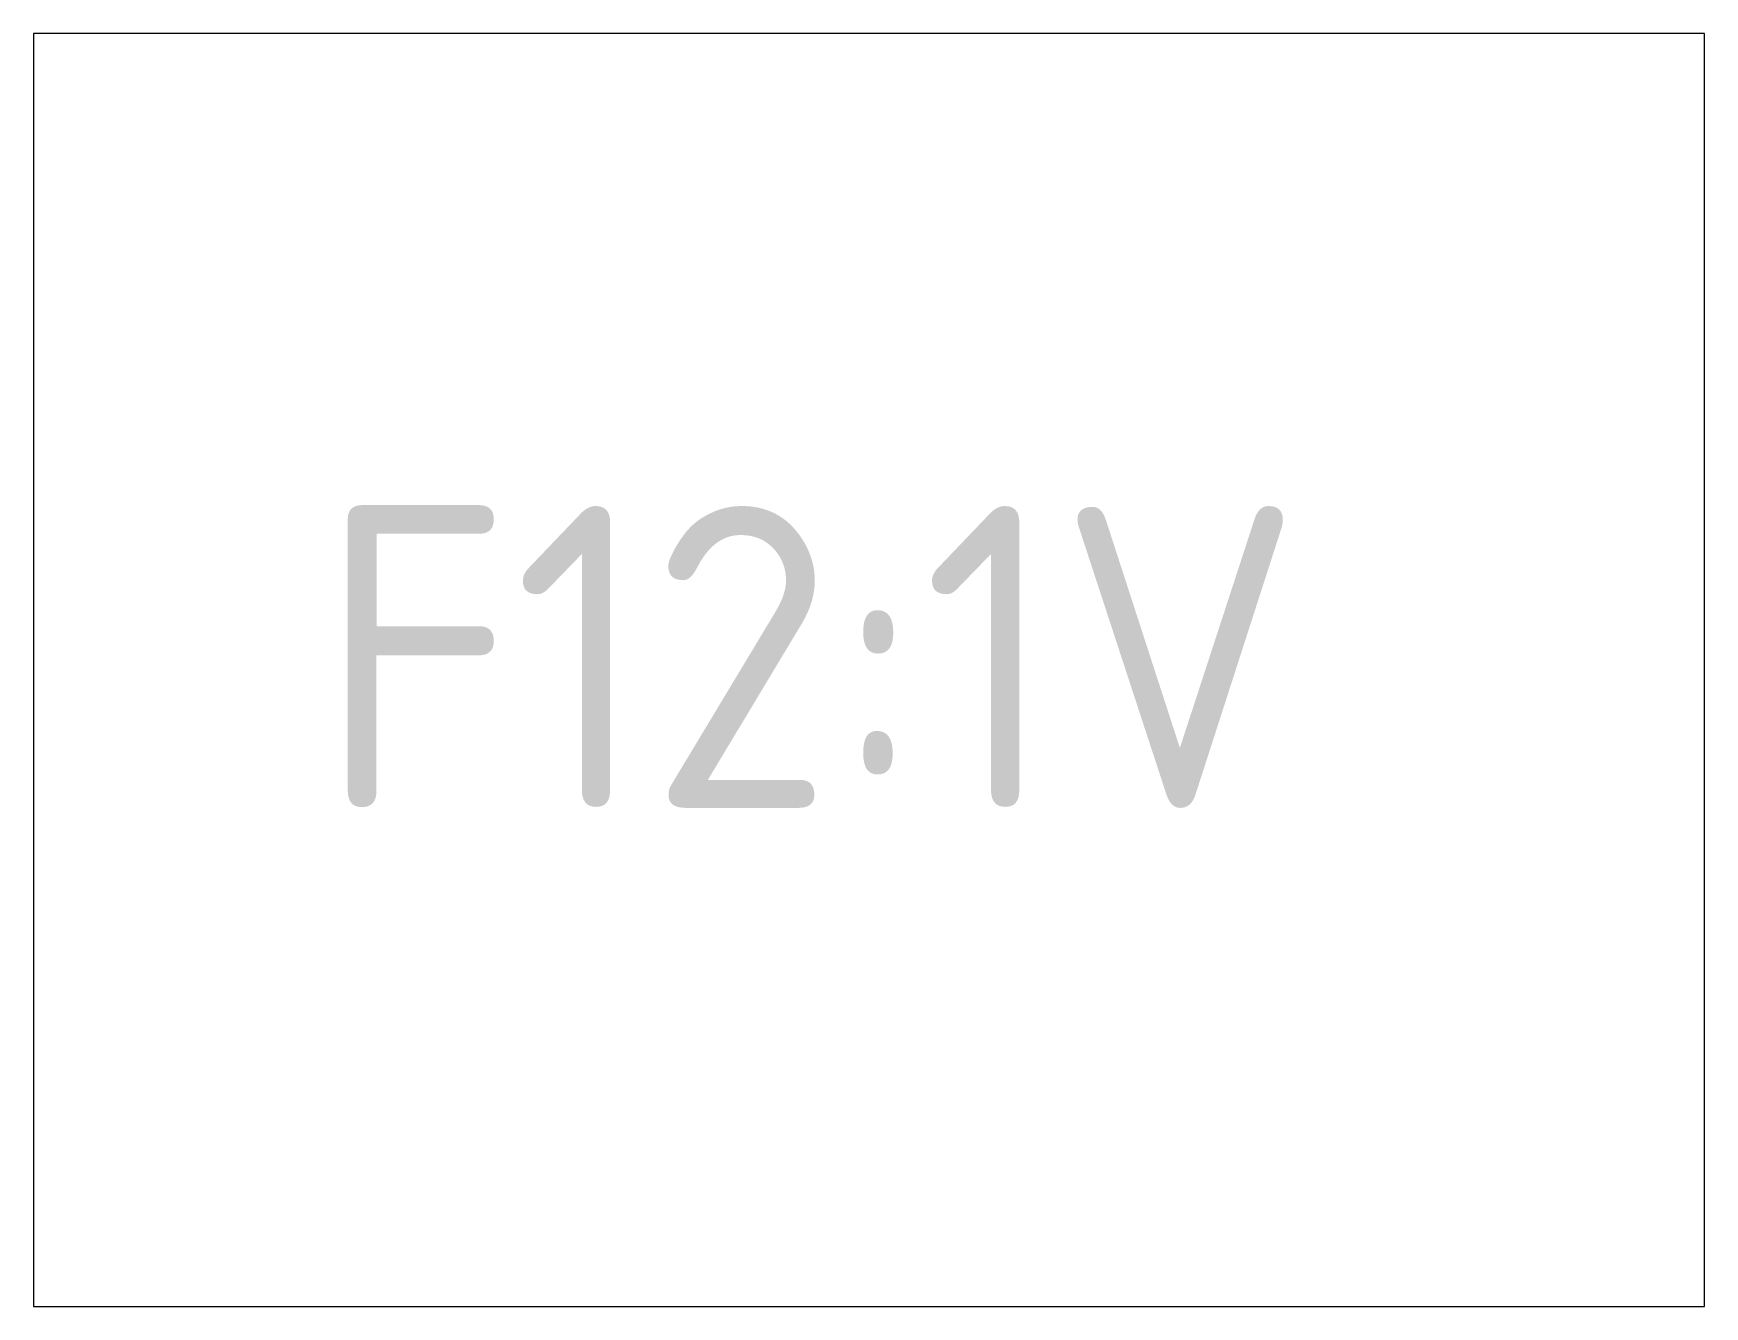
# Paper-space layout 'Layout1' of a CAD drawing. Header units: millimetres. Extents: x 1.05 to 9.45, y 0.8 to 7.2.
# The model-space entities are those that its viewports show. They can reach past a viewport. Long polylines and large blocks are cut down to what shows.
import ezdxf

# ---------------------------------------------------------------- set-up
doc = ezdxf.new("R2010")
doc.units = ezdxf.units.MM
doc.header["$MEASUREMENT"] = 0
doc.styles.add('ISO', font='isocp.shx')

msp = doc.modelspace()

# ---------------------------------------------------------------- texts
at = {"color": 3, "style": 'ISO'}
msp.add_text('F12:1V', height=1, dxfattribs=at).set_placement((0.4528, -0.1203))

psp = doc.layouts.get("Layout1")

# ---------------------------------------------------------------- viewports
at = {"layer": '0'}
psp.add_viewport(center=(5.25, 4), size=(8.4, 6.4), view_center_point=(2.2758, 0.3365), view_height=4.217987, dxfattribs=at)

doc.saveas('drawing.dxf')
